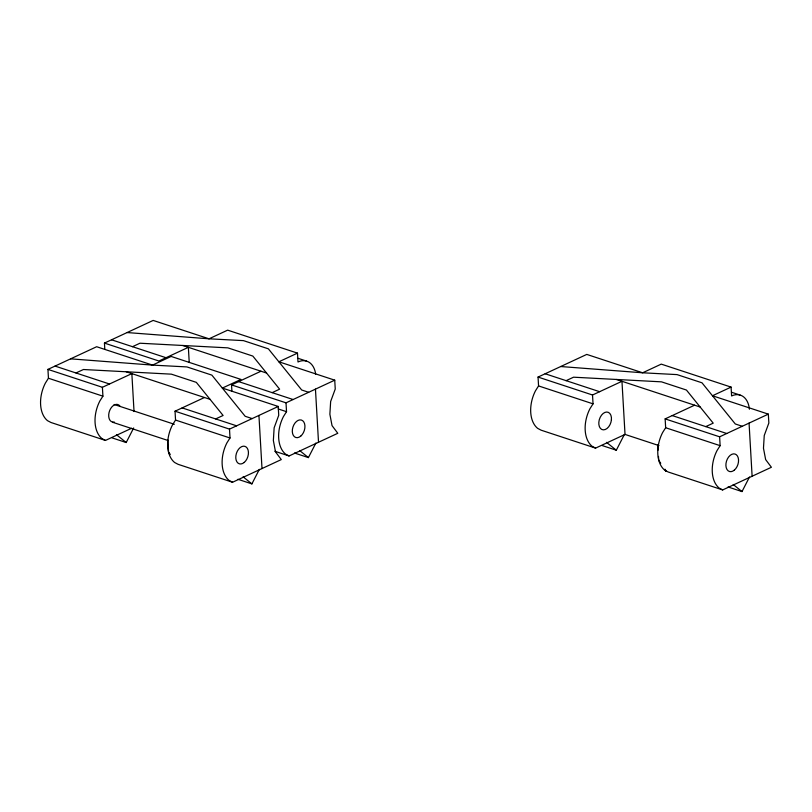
<?xml version="1.0" encoding="UTF-8"?>
<svg xmlns="http://www.w3.org/2000/svg" width="812" height="812" viewBox="0 0 812 812"><rect width="100%" height="100%" fill="white"/><g stroke="black" fill="none" stroke-linecap="round" stroke-linejoin="round"><path stroke-width="1.22" d="M112.229 437.932L126.195 442.53L133.675 427.965M237.926 479.293L251.893 483.891L259.373 469.326M294.441 453.005L308.408 457.592L315.888 443.037M602.342 445.615L616.308 450.213L624.367 434.532M728.039 486.977L742.006 491.575L749.486 477.009M252.156 418.586L245.173 416.292L211.871 375.124L186.933 366.922L152.524 365.106L96.658 346.724L47.938 369.389L48.446 378.24L45.36 383.122A28.968 18.777 -71.8 0 0 47.522 420.677L51.004 422.504L105.469 440.429L131.625 428.259M134.031 411.552L131.849 373.611L102.403 387.304L102.921 396.165L99.825 401.037A28.968 18.777 -71.8 0 0 101.997 438.602L105.469 440.429M204.472 397.504L175.037 411.207L175.544 420.058L172.459 424.94A28.968 18.777 -71.8 0 0 174.621 462.495L178.092 464.322L232.567 482.247L281.287 459.582L275.522 451.908L273.36 440.54L274.141 427.802L278.729 415.318L278.222 406.457L222.356 388.075L240.971 379.417L171.139 356.438L152.524 365.106L70.593 358.843M278.222 406.457L229.502 429.122L230.009 437.983L226.924 442.855A28.968 18.777 -71.8 0 0 229.085 480.42L232.567 482.247M334.737 380.168L286.017 402.833L286.524 411.684L283.439 416.566A28.968 18.777 -71.8 0 0 285.601 454.131L289.082 455.958L337.792 433.293L332.037 425.62L329.875 414.252L330.646 401.514L335.244 389.019L334.737 380.168L278.871 361.787L297.486 353.129L297.994 361.979A24.137 15.651 -71.8 0 1 315.665 374.109M742.28 426.27L735.296 423.976L701.994 382.807L677.056 374.606L642.637 372.789L586.771 354.408L538.051 377.072L538.559 385.923L535.473 390.805A28.968 18.777 -71.8 0 0 537.645 428.36L541.117 430.187L595.582 448.112L625.027 434.42L658.989 445.595M625.027 434.42L621.962 381.295L592.527 394.997L593.034 403.848L589.948 408.72A28.968 18.777 -71.8 0 0 592.11 446.285L595.582 448.112M694.585 405.188L665.15 418.89L665.657 427.741L662.572 432.623A28.968 18.777 -71.8 0 0 664.734 470.178L668.215 472.005L722.68 489.93L771.4 467.265L765.645 459.592L763.473 448.224L764.254 435.486L768.852 423.001L768.335 414.14L712.469 395.759L731.084 387.101L731.602 395.952A24.137 15.651 -71.8 0 1 749.405 409.218M768.335 414.14L719.615 436.815L720.132 445.666L717.037 450.548A28.968 18.777 -71.8 0 0 719.209 488.103L722.68 489.93M104.809 349.414L104.454 343.09L153.174 320.425L209.039 338.807L243.448 340.624L268.386 348.835L301.688 389.993L308.672 392.297M75.983 372.972L83.433 369.511L171.383 374.159L196.321 382.361L223.097 415.47L215.647 418.931M132.498 346.683L139.948 343.222L227.888 347.861L252.826 356.072L279.612 389.171L272.162 392.643M231.907 391.232L231.542 384.908L260.987 371.216M566.106 380.666L573.546 377.194L661.496 381.843L686.434 390.044L713.21 423.153L705.77 426.615M127.108 332.555L209.039 338.807L227.654 330.149L297.486 353.129M560.706 366.527L642.637 372.789L661.252 364.121L731.084 387.101M731.653 392.277L740.077 395.058M616.369 379.458L700.177 407.035M545.156 373.764L599.621 391.688M672.245 415.582L726.72 433.506M538.051 377.072L592.527 394.997M665.15 418.89L719.615 436.815M538.559 385.923L593.034 403.848M665.657 427.741L720.132 445.666M298.045 358.305L306.479 361.076M182.771 345.486L266.569 373.053M111.548 339.792L166.013 357.716M238.647 381.61L293.112 399.534M104.454 343.09L158.919 361.015L188.354 347.323L189.237 362.497M231.542 384.908L286.017 402.833M278.232 408.964L286.524 411.684M126.256 371.774L210.054 399.342M55.033 366.08L109.508 384.005M182.132 407.898L236.596 425.823M47.938 369.389L102.403 387.304M175.037 411.207L229.502 429.122M274.872 451.279L289.082 455.958M48.446 378.24L102.921 396.165M175.544 420.058L230.009 437.983M114.137 404.477L174.336 424.28M112.563 422.25L167.942 440.469M733.226 484.5L742.006 491.575M606.544 442.357L616.308 450.213M299.618 450.528L308.408 457.592M243.103 476.817L251.893 483.891M116.431 434.674L126.195 442.53M167.851 439.891L168.581 452.548L170.043 454.081M660.745 463.266L658.694 460.231L658.481 456.435M664.825 469.356L666.195 471.376L665.099 469.295M168.581 452.548L169.941 454.568M749.06 423.113L752.115 476.238M657.822 445.047L658.116 450.112M315.452 389.141L318.517 442.256M258.937 415.429L262.002 468.554M119.953 406.091A9.176 5.948 -71.8 0 0 113.244 405.635A9.176 5.948 -71.8 0 0 108.717 414.587L108.757 416.83A9.176 5.948 -71.8 0 0 114.319 422.067M611.426 419.611L611.395 417.378A9.176 5.948 -71.8 0 0 604.991 412.384A9.176 5.948 -71.8 0 0 598.83 422.281L598.87 424.514A9.176 5.948 -71.8 0 0 605.265 429.507A9.176 5.948 -71.8 0 0 611.426 419.611M734.332 470.128A9.176 5.948 -71.8 0 0 736.352 454.74A9.176 5.948 -71.8 0 0 725.999 463.429A9.176 5.948 -71.8 0 0 734.332 470.128M300.724 436.145A9.176 5.948 -71.8 0 0 302.744 420.758A9.176 5.948 -71.8 0 0 292.401 429.446A9.176 5.948 -71.8 0 0 300.724 436.145M244.219 462.444A9.176 5.948 -71.8 0 0 246.239 447.057A9.176 5.948 -71.8 0 0 235.886 455.735A9.176 5.948 -71.8 0 0 244.219 462.444"/></g></svg>
